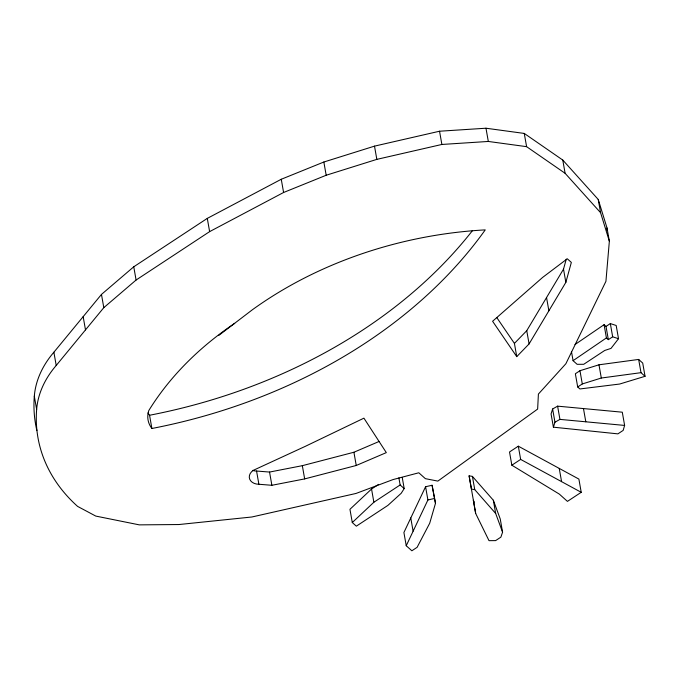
<?xml version="1.0" encoding="UTF-8"?>
<svg xmlns="http://www.w3.org/2000/svg" width="679" height="679" viewBox="0 0 679 679"><rect width="100%" height="100%" fill="white"/><g stroke="black" fill="none" stroke-linecap="round" stroke-linejoin="round"><path stroke-width="1.02" d="M606.839 230.096L607.018 227.983L598.241 199.465L562.772 160.057L524.264 133.432L485.977 128.221L439.542 131.225L374.502 146.138L323.849 162.018L281.259 179.264L207.29 218.392L133.755 266.796L101.468 294.423L53.879 352.231A111.322 82.6 -10 0 0 34.315 396.197A199.736 148.2 -10 0 0 36.878 430.562M607.018 227.983L609.352 241.215L605.931 281.318L565.87 363.749L538.405 394.058L537.641 409.072L437.853 481.105L425.377 478.661L418.816 472.779L393.056 479.569L356.025 493.446L251.875 516.991L178.933 524.536L139.297 524.867L95.773 516.082L77.601 506.398A199.736 148.2 -10 0 1 36.649 409.42L34.315 396.197M516.753 356.636L492.598 321.26L542.648 277.405L567.288 258.784L571.345 262.417L565.845 282.371L529.085 343.922L516.753 356.636L514.419 343.404L526.751 330.69L563.511 269.139L566.261 259.166M435.485 503.326L429.697 523.254L417.11 547.325L411.864 550.779L406.237 545.738L403.903 532.506L425.572 486.741L432.073 485.256L435.485 503.326L432.073 485.256M624.621 425.427L623.152 430.41L617.898 433.864L553.402 427.184L551.068 413.952L552.621 408.987L557.603 406.152L622.287 412.195L624.621 425.427L559.937 419.384L554.955 422.219L553.402 427.184M475.682 513.485L469.104 475.835L472.414 476.395L493.336 500.236L500.245 518.968L502.579 532.2L500.864 537.157L495.611 540.611L488.999 540.662L475.682 513.485L473.348 500.253L474.265 502.129M406.237 545.738L427.906 499.973L425.572 486.741M402.223 477.396L404.192 488.591L401.204 493.277L387.853 505.422L356.339 526.166L352.282 522.533L349.948 509.301L371.549 489.016L378.551 484.407M618.518 338.719L612.67 336.809L608.35 339.653L606.016 326.421L610.336 323.577L616.184 325.487L618.518 338.719L611.024 348.386L604.734 350.457L583.728 364.292L577.125 364.317L573.068 360.676L571.455 351.518M36.649 409.42A111.322 82.6 -10 0 1 56.213 365.463L103.802 307.655L136.089 280.028L209.624 231.624L283.593 192.488L326.183 175.25L376.837 159.37L441.876 144.457L488.311 141.453L526.598 146.664L565.106 173.289L600.576 212.688L609.352 241.215M352.282 522.533L373.874 502.248L400.143 484.959L398.887 477.829M218.85 335.367L252.35 309.785A344.1 255.312 -10 0 1 485.239 229.884A467.237 346.68 -10 0 1 151.892 428.483L149.558 415.251A33.398 24.784 -10 0 1 148.014 412.959M234.705 323.34C200.611 346.307 170.437 375.487 148.777 410.574A33.398 24.784 -10 0 0 151.892 428.483M575.011 344.533L604.081 324.681L606.016 326.421M573.068 360.676L606.415 337.913L604.081 324.681M579.959 370.717L575.359 373.747L577.693 386.971L579.908 388.957L619.638 384.042L645.05 376.302L642.716 363.07L638.667 359.437L598.971 364.801L579.959 370.717L582.293 383.949L577.693 386.971M518.315 446.179L509.513 451.976L511.847 465.208L559.335 494.108L567.44 501.382L581.216 492.309L578.89 479.085L518.315 446.179L520.649 459.411L581.216 492.309M511.847 465.208L520.649 459.411M252.554 470.394A10.856 8.055 -10 0 0 256.56 471.031L269.546 472.058L302.333 465.675L353.912 452.248L379.137 441.452M356.246 465.48L386.317 452.613L363.919 418.162L305.44 446.281L253.259 470.343A10.856 8.055 -10 0 0 249.711 479.213A10.856 8.055 -10 0 0 258.894 484.263L271.88 485.29L304.659 478.907L356.246 465.48L353.912 452.248M582.293 383.949L601.305 378.025L640.993 372.669L645.05 376.302M427.906 499.973L434.407 498.488M502.579 532.2L495.67 513.468L474.748 489.627L471.438 489.067L469.104 475.835M606.415 337.913L608.35 339.653M400.143 484.959L404.192 488.591M496.748 317.517L514.419 343.404M638.667 359.437L640.993 372.669M598.241 199.465L600.576 212.688M610.336 323.577L612.67 336.809M562.772 160.057L565.106 173.289M598.971 364.801L601.305 378.025M563.511 269.139L565.845 282.371M583.473 408.571L585.807 421.803M524.264 133.432L526.598 146.664M546.544 297.546L548.878 310.778M557.603 406.152L559.937 419.384M552.621 408.987L554.955 422.219M559.241 468.408L561.575 481.64M526.751 330.69L529.085 343.922M485.977 128.221L488.311 141.453M439.542 131.225L441.876 144.457M493.336 500.236L495.67 513.468M472.414 476.395L474.748 489.627M374.502 146.138L376.837 159.37M410.761 517.916L413.095 531.148M323.849 162.018L326.183 175.25M371.549 489.016L373.874 502.248M281.259 179.264L283.593 192.488M302.333 465.675L304.659 478.907M269.546 472.058L271.88 485.29M256.56 471.031L258.894 484.263M207.29 218.392L209.624 231.624M133.755 266.796L136.089 280.028M101.468 294.423L103.802 307.655M83.161 316.66L85.495 329.892M53.879 352.231L56.213 365.463M472.406 230.682A467.237 346.68 -10 0 1 149.558 415.251"/></g></svg>
